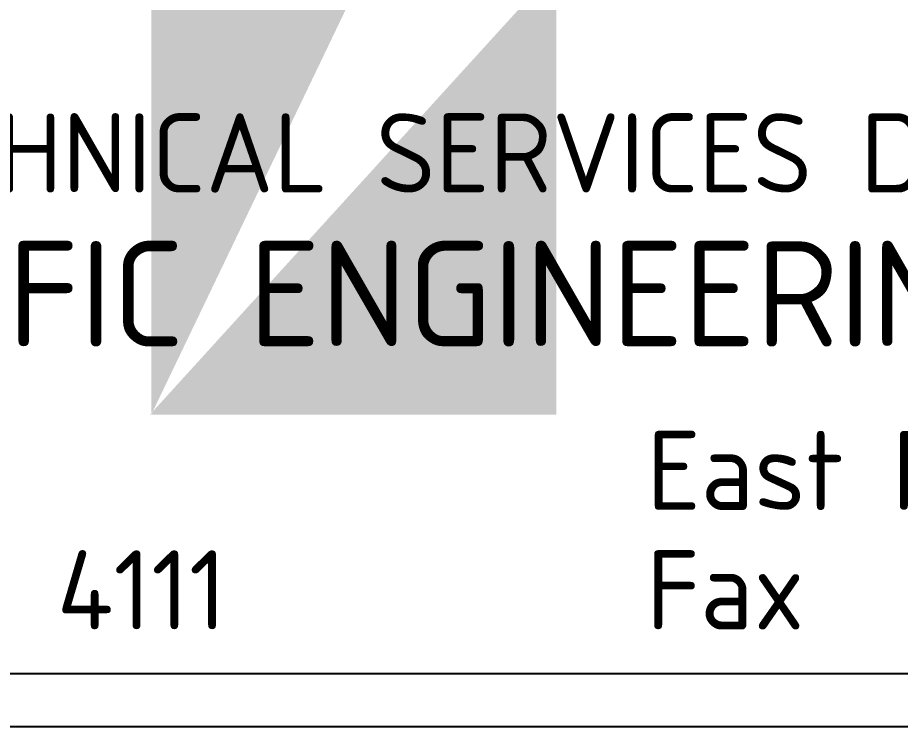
# Model space of a CAD drawing. Header units: millimetres. Extents: x 0 to 1038, y -1303 to 297.
# Drawn here: x 376.56 to 393.3, y 82.84 to 96.27 of the extents above; entities that cross this region are included whole.
import ezdxf
from ezdxf.enums import TextEntityAlignment as Align

# ---------------------------------------------------------------- set-up
doc = ezdxf.new("R2010")
doc.units = ezdxf.units.MM
for name, color, linetype in [('GREEN', 84, 'Continuous'), ('TBLK18', 4, 'Continuous'), ('TBLK25', 1, 'Continuous'), ('TBLK35', 3, 'Continuous'), ('TBLK50', 7, 'Continuous')]:
    doc.layers.add(name, color=color, linetype=linetype)
doc.styles.add('ISO', font='iso3098b.shx')

# ---------------------------------------------------------------- blocks, each defined once
blk = doc.blocks.new('a3_in_vtblk')
at = {"layer": 'TBLK35'}
blk.add_line((352.5, 82.841), (410.5, 82.841), dxfattribs=at)
at = {"layer": 'TBLK50'}
blk.add_lwpolyline([(409.5, 86.341), (409.5, 104.182, 0.414214), (407, 106.682), (356, 106.682, 0.414214), (353.5, 104.182), (353.5, 86.341, 0.414214), (356, 83.841), (407, 83.841, 0.414214)], format="xyb", close=True, dxfattribs=at)
at = {"layer": 'TBLK18', "style": 'ISO'}
blk.add_text('Fax', height=1.5, dxfattribs=at).set_placement((388.477, 84.677))
for tag, p, height in [('GROUND_SURVEY_STD.', (381.875, 126.105), 1.8), ('SURVEY_CAPTURE_DATE', (381.945, 122.605), 1.8), ('MAPPING_SURVEY_STD.', (381.945, 119.105), 1.8), ('MAPPING_CAPTURE_DATE', (381.945, 115.605), 1.8), ('PROJECT_ZONE', (381.945, 112.105), 1.8), ('HEIGHT_DATUM', (381.945, 108.605), 1.8), ('CLIENT_STREET_NAME', (355.514, 86.941), 1.5), ('CLIENT_SUBURB_POSTCODE', (388.488, 86.941), 1.5), ('CLIENT_TELEPHONE_NO.', (368.306, 84.677), 1.5), ('CLIENT_FAX_NO.', (393.555, 84.677), 1.5), ('STREET_NAME', (355.514, 62.1), 1.5), ('SUBURB_POSTCODE', (388.488, 62.1), 1.5), ('TELEPHONE_NO.', (368.306, 59.836), 1.5), ('FAX_NO.', (393.555, 59.836), 1.5)]:
    blk.add_attdef(tag, p, '', height=height, dxfattribs=at)
for tag, p in [('CLIENT_MR_DIRECTORATE', (381.5, 92.96)), ('MR_DIRECTORATE', (381.5, 68.119))]:
    blk.add_attdef(tag, text='', height=1.5, dxfattribs=at).set_placement(p, align=Align.CENTER)
at = {"layer": 'TBLK25', "style": 'ISO'}
for tag, height, p in [('CLIENT_MR__BRANCH', 2, (381.5, 90.04)), ('MR_BRANCH', 2, (381.5, 65.199)), ('ROAD_SECTION', 1.75, (384.5, 29.162)), ('SLK', 1.75, (384.5, 26.108)), ('CHAINAGE', 1.75, (384.5, 19.205))]:
    blk.add_attdef(tag, text='', height=height, dxfattribs=at).set_placement(p, align=Align.CENTER)
for tag, p, height in [('FILE_NUMBER', (371.773, 54.237), 2.5), ('DESIGNED_/_DRAWN', (371.773, 49.487), 2), ('VERIFIED', (371.773, 44.487), 2), ('APPROVED', (371.773, 39.487), 2), ('LOCAL_AUTHORITY', (370.48, 16.733), 1.25)]:
    blk.add_attdef(tag, p, '', height=height, dxfattribs=at)
at = {"layer": 'TBLK35', "style": 'ISO', "width": 0.9}
for tag, p in [('ROAD_PROJECT&NUMBER', (384.5, 32.231)), ('DRAWING_DESCRIPTION', (384.5, 22.288))]:
    blk.add_attdef(tag, text='', height=2.5, dxfattribs=at).set_placement(p, align=Align.CENTER)
at = {"layer": 'TBLK50', "style": 'ISO'}
blk.add_attdef('MRWA_DRG_NUMBER', (356.288, 6.085), '', height=5, dxfattribs=at)

msp = doc.modelspace()

# ---------------------------------------------------------------- hatches: boundary and pattern name
at = {"layer": 'GREEN'}
h = msp.add_hatch(color=256, dxfattribs=at)
h.paths.add_polyline_path([(396.130242, 136.047794), (396.104466, 136.047794)], flags=16)
edge = h.paths.add_edge_path(flags=17)
edge.add_line((386.77366, 120.63392), (386.77366, 136.047794))
edge.add_line((386.77366, 136.047794), (396.130242, 136.047794))
edge.add_line((397.88299, 135.686934), (396.130242, 136.047794))
edge.add_line((397.88299, 135.686934), (399.429532, 134.733232))
edge.add_line((399.429532, 134.733232), (400.512112, 133.289793))
edge.add_line((400.512112, 133.289793), (401.517365, 130.042054))
edge.add_line((401.517365, 130.042054), (401.517365, 126.63966))
edge.add_line((401.517365, 126.63966), (400.512112, 123.391921))
edge.add_line((400.512112, 123.391921), (399.429532, 121.948481))
edge.add_line((399.429532, 121.948481), (397.88299, 120.99478))
edge.add_line((397.88299, 120.99478), (396.130242, 120.63392))
edge.add_line((396.130242, 120.63392), (386.77366, 120.63392))
h.paths.add_polyline_path([(396.104466, 143.728954), (396.130242, 143.728954)], flags=16)
edge = h.paths.add_edge_path()
edge.add_line((386.77366, 88.74937), (379.092499, 88.74937))
edge.add_line((379.092499, 88.74937), (379.092499, 143.728954))
edge.add_line((379.092499, 143.728954), (396.130242, 143.728954))
edge.add_line((399.429532, 143.290767), (396.130242, 143.728954))
edge.add_line((399.429532, 143.290767), (402.522617, 141.950431))
edge.add_line((402.522617, 141.950431), (405.151739, 139.862598))
edge.add_line((405.151739, 139.862598), (407.110693, 137.130373))
edge.add_line((407.110693, 137.130373), (408.502581, 133.753756))
edge.add_line((408.502581, 133.753756), (409.224301, 130.170932))
edge.add_line((409.224301, 130.170932), (409.224301, 126.510782))
edge.add_line((409.224301, 126.510782), (408.502581, 122.927958))
edge.add_line((408.502581, 122.927958), (407.110693, 119.551341))
edge.add_line((407.110693, 119.551341), (405.151739, 116.819116))
edge.add_line((405.151739, 116.819116), (402.522617, 114.731283))
edge.add_line((402.522617, 114.731283), (399.429532, 113.390946))
edge.add_line((399.429532, 113.390946), (396.130242, 112.952759))
edge.add_line((396.130242, 112.952759), (386.77366, 112.952759))
edge.add_line((386.77366, 112.952759), (386.77366, 88.74937))
edge = h.paths.add_edge_path()
edge.add_line((386.77366, 136.047794), (386.747884, 136.047794))
edge.add_line((400.512112, 123.391921), (400.486336, 123.391921))
edge.add_line((400.512112, 133.289793), (400.486336, 133.289793))
edge.add_line((379.092499, 88.74937), (379.066723, 88.74937))
edge.add_line((407.110693, 119.551341), (407.084918, 119.551341))
edge.add_line((407.110693, 137.130373), (407.084918, 137.130373))
h = msp.add_hatch(color=256, dxfattribs=at)
h.paths.add_polyline_path([(396.130242, 136.047794), (396.104466, 136.047794)], flags=16)
edge = h.paths.add_edge_path(flags=17)
edge.add_line((386.77366, 120.63392), (386.77366, 136.047794))
edge.add_line((386.77366, 136.047794), (396.130242, 136.047794))
edge.add_line((397.88299, 135.686934), (396.130242, 136.047794))
edge.add_line((397.88299, 135.686934), (399.429532, 134.733232))
edge.add_line((399.429532, 134.733232), (400.512112, 133.289793))
edge.add_line((400.512112, 133.289793), (401.517365, 130.042054))
edge.add_line((401.517365, 130.042054), (401.517365, 126.63966))
edge.add_line((401.517365, 126.63966), (400.512112, 123.391921))
edge.add_line((400.512112, 123.391921), (399.429532, 121.948481))
edge.add_line((399.429532, 121.948481), (397.88299, 120.99478))
edge.add_line((397.88299, 120.99478), (396.130242, 120.63392))
edge.add_line((396.130242, 120.63392), (386.77366, 120.63392))
h.paths.add_polyline_path([(396.104466, 143.728954), (396.130242, 143.728954)], flags=16)
edge = h.paths.add_edge_path()
edge.add_line((386.77366, 88.74937), (379.092499, 88.74937))
edge.add_line((379.092499, 88.74937), (379.092499, 143.728954))
edge.add_line((379.092499, 143.728954), (396.130242, 143.728954))
edge.add_line((399.429532, 143.290767), (396.130242, 143.728954))
edge.add_line((399.429532, 143.290767), (402.522617, 141.950431))
edge.add_line((402.522617, 141.950431), (405.151739, 139.862598))
edge.add_line((405.151739, 139.862598), (407.110693, 137.130373))
edge.add_line((407.110693, 137.130373), (408.502581, 133.753756))
edge.add_line((408.502581, 133.753756), (409.224301, 130.170932))
edge.add_line((409.224301, 130.170932), (409.224301, 126.510782))
edge.add_line((409.224301, 126.510782), (408.502581, 122.927958))
edge.add_line((408.502581, 122.927958), (407.110693, 119.551341))
edge.add_line((407.110693, 119.551341), (405.151739, 116.819116))
edge.add_line((405.151739, 116.819116), (402.522617, 114.731283))
edge.add_line((402.522617, 114.731283), (399.429532, 113.390946))
edge.add_line((399.429532, 113.390946), (396.130242, 112.952759))
edge.add_line((396.130242, 112.952759), (386.77366, 112.952759))
edge.add_line((386.77366, 112.952759), (386.77366, 88.74937))
edge = h.paths.add_edge_path()
edge.add_line((386.77366, 136.047794), (386.747884, 136.047794))
edge.add_line((400.512112, 123.391921), (400.486336, 123.391921))
edge.add_line((400.512112, 133.289793), (400.486336, 133.289793))
edge.add_line((379.092499, 88.74937), (379.066723, 88.74937))
edge.add_line((407.110693, 119.551341), (407.084918, 119.551341))
edge.add_line((407.110693, 137.130373), (407.084918, 137.130373))

# ---------------------------------------------------------------- block references
at = {"color": 1}
ref = msp.add_blockref('a3_in_vtblk', (0, 0), dxfattribs=at)
ref.add_attrib('CLIENT_MR_DIRECTORATE', 'PLANNING AND TECHNICAL SERVICES DIRECTORATE', dxfattribs={"layer": 'TBLK18', "height": 1.5, "style": 'ISO'}).set_placement((381.499976, 92.95956), align=Align.CENTER)
ref.add_attrib('CLIENT_MR__BRANCH', 'ROAD AND TRAFFIC ENGINEERING BRANCH', dxfattribs={"layer": 'TBLK25', "height": 2, "style": 'ISO'}).set_placement((381.499976, 90.03993), align=Align.CENTER)
ref.add_attrib('CLIENT_TELEPHONE_NO.', '(08) 9323 4111', (368.305585, 84.677094), dxfattribs={"layer": 'TBLK18', "height": 1.5, "style": 'ISO'})
ref.add_attrib('CLIENT_SUBURB_POSTCODE', 'East Perth 6004', (388.487601, 86.940827), dxfattribs={"layer": 'TBLK18', "height": 1.5, "style": 'ISO'})

doc.saveas('drawing.dxf')
